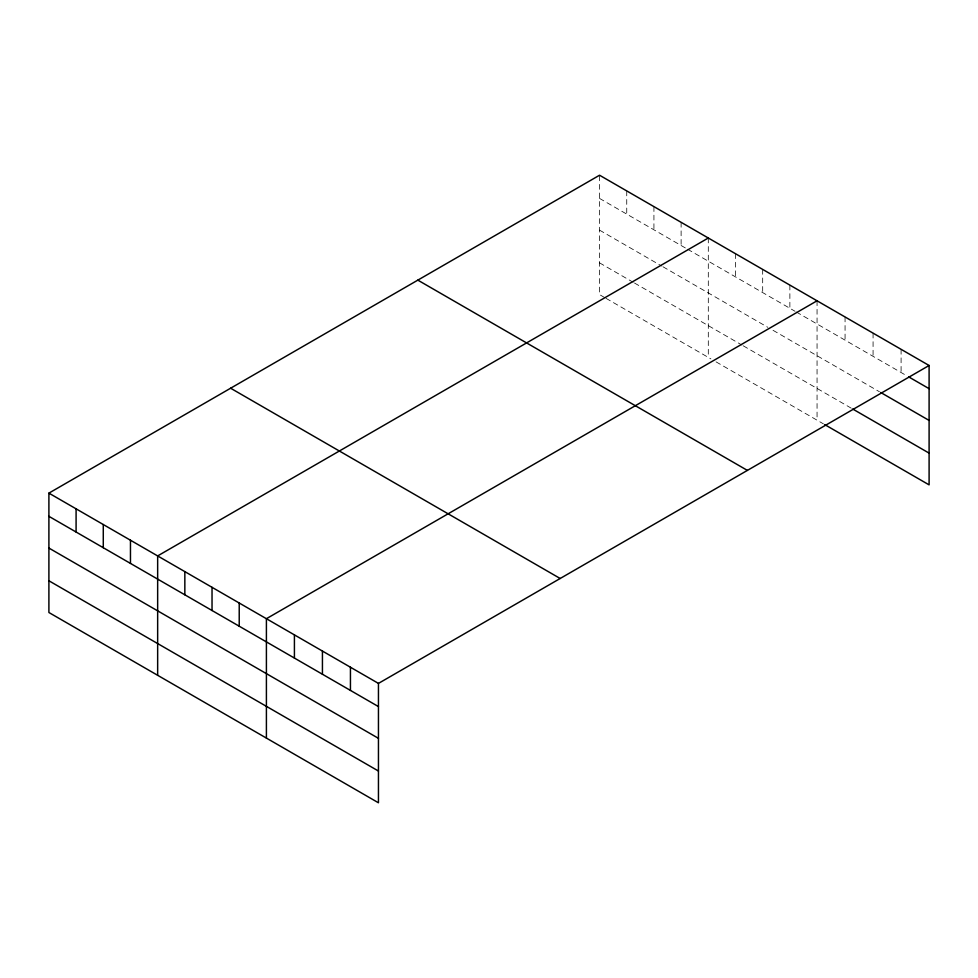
<?xml version="1.0" encoding="UTF-8"?>
<svg xmlns="http://www.w3.org/2000/svg" width="978" height="978" viewBox="0 0 978 978"><rect width="100%" height="100%" fill="white"/><g stroke="black" fill="none" stroke-linecap="round" stroke-linejoin="round"><path stroke-width="0.73" stroke-dasharray="4.89 3.67" d="M599.551 198.412L686.287 248.485M687.583 249.231L795.041 311.273M796.336 312.019L907.45 376.175M599.551 230.148L661.69 266.028M662.986 266.774L767.852 327.324M773.036 330.307L879.442 391.75M599.551 262.862L633.206 282.287M634.502 283.033L741.96 345.075M743.256 345.821L851.435 408.278M604.722 297.593L599.551 294.598L599.551 175.221M606.018 298.339L710.884 358.889M716.067 361.872L823.415 423.853M901.093 349.317L901.093 372.496M873.073 333.143L873.073 356.322M845.065 316.97L845.065 340.161M817.058 300.796L817.058 420.173M789.869 285.099L789.869 308.29M762.681 269.402L762.681 292.593M735.493 253.705L735.493 276.896M708.304 238.009L708.304 357.386M681.116 222.312L681.116 245.502M653.927 206.615L653.927 229.806M626.739 190.918L626.739 214.109"/><path stroke-width="1.47" d="M929.1 365.491L599.551 175.221L48.9 493.132L48.9 612.509L378.449 802.779L378.449 683.402L929.1 365.491L929.1 484.868L824.686 424.586M708.304 238.009L157.654 555.92L157.654 675.297M817.058 300.796L266.407 618.707L266.407 738.084M908.733 376.909L929.1 388.669M880.713 392.484L929.1 420.418M852.706 409.012L929.1 453.12M417.838 280.136L747.388 470.394M230.612 388.217L560.162 578.487M48.9 493.132L378.449 683.402M48.9 516.323L378.449 706.581M48.9 548.059L378.449 738.329M48.9 580.773L378.449 771.031M350.442 667.228L350.442 690.419M322.434 651.055L322.434 674.245M294.415 634.881L294.415 658.072M239.219 603.01L239.219 626.201M212.03 587.313L212.03 610.504M184.842 571.617L184.842 594.807M130.465 540.223L130.465 563.414M103.277 524.526L103.277 547.717M76.088 508.829L76.088 532.02"/></g></svg>
